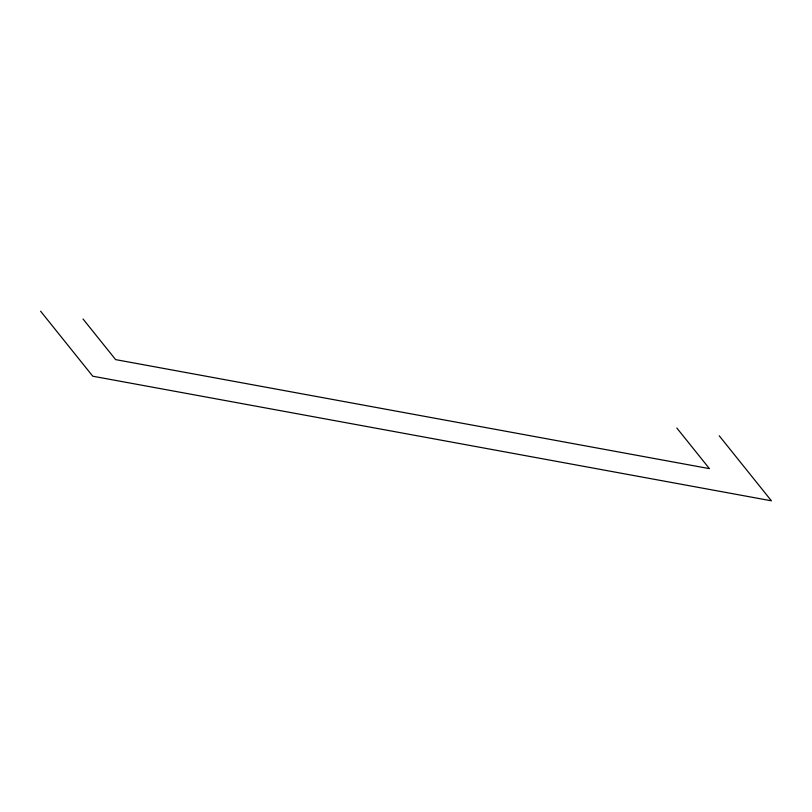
<?xml version="1.0" encoding="UTF-8"?>
<svg xmlns="http://www.w3.org/2000/svg" width="812" height="812" viewBox="0 0 812 812"><rect width="100%" height="100%" fill="white"/><g stroke="black" fill="none" stroke-linecap="round" stroke-linejoin="round"><path stroke-width="1.22" d="M719.229 435.79L771.4 500.801L92.771 376.21L40.6 311.199M676.812 428.005L709.424 468.636L115.619 359.614L83.017 318.984"/></g></svg>
